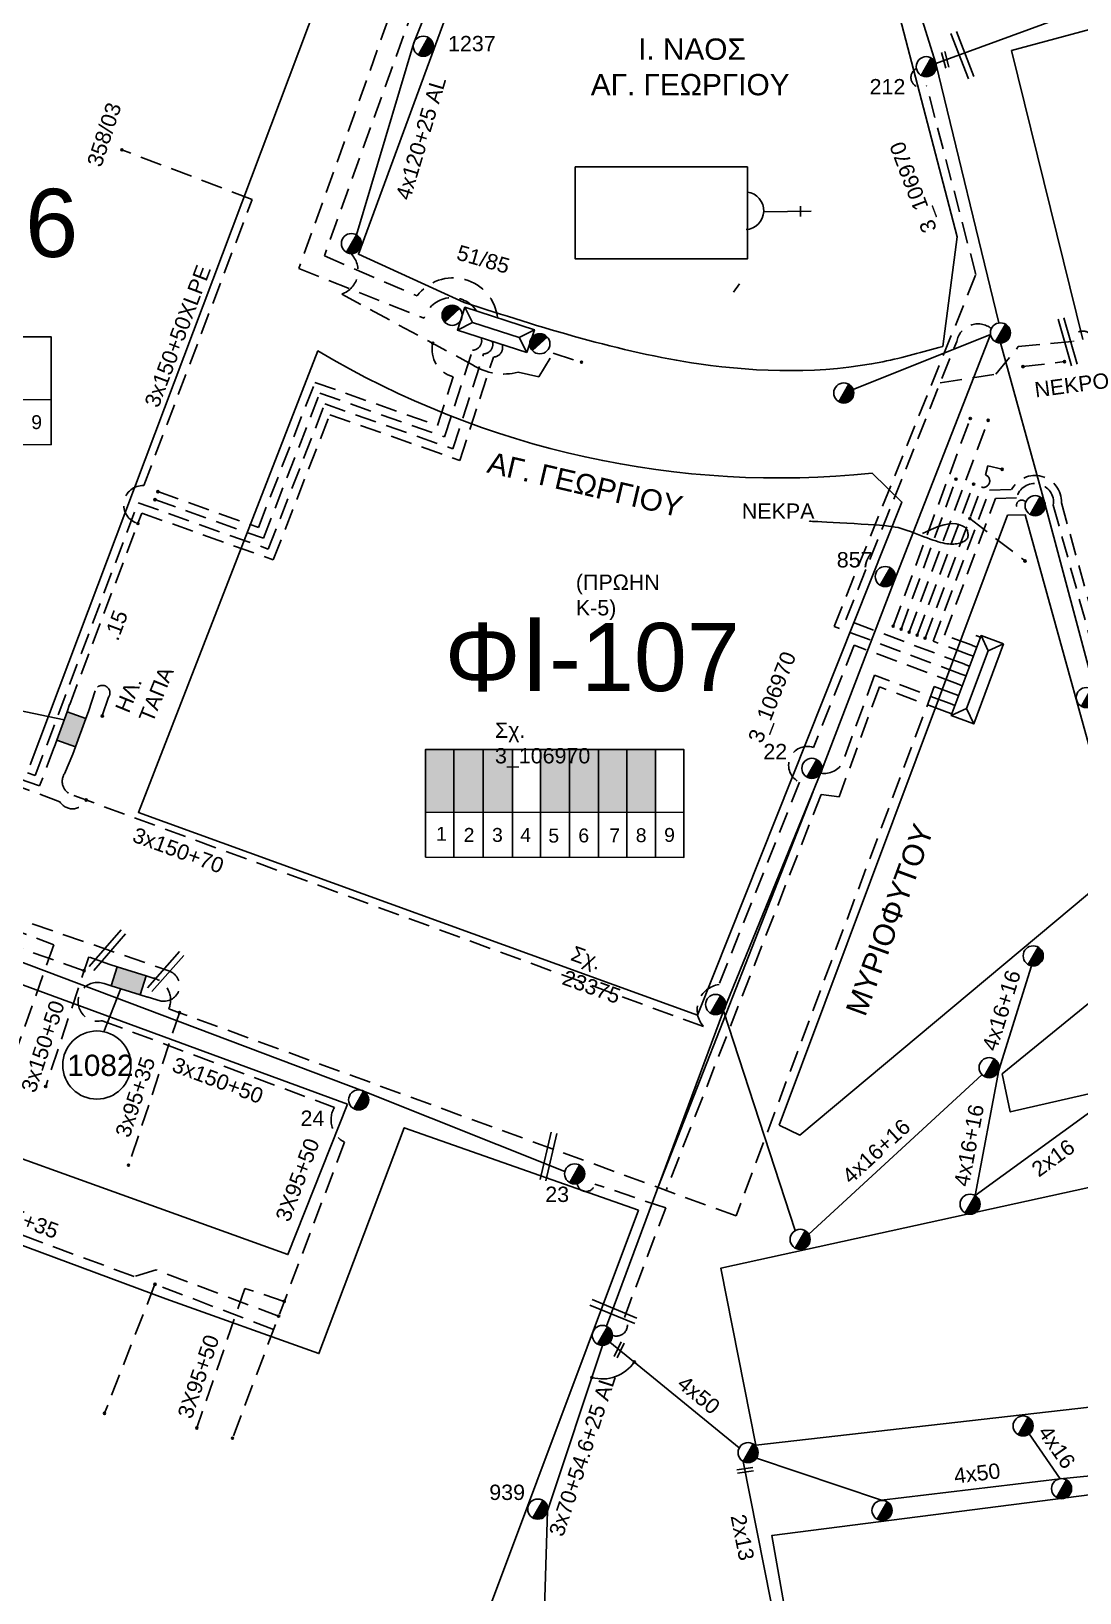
# Model space of a CAD drawing. Header units: millimetres. Extents: x 1421 to 7616, y 908 to 2861.
# Drawn here: x 7255.4 to 7378.4, y 2149.4 to 2332.7 of the extents above; entities that cross this region are included whole.
import ezdxf
from ezdxf.enums import TextEntityAlignment as Align

# ---------------------------------------------------------------- set-up
doc = ezdxf.new("R2010")
doc.units = ezdxf.units.MM
doc.linetypes.add('DASHED', pattern=[19.05, 12.7, -6.35])
for name, color, linetype, lineweight in [('2x13', 7, 'Continuous', 30), ('2x16', 7, 'Continuous', 30), ('3x150+50', 7, 'Continuous', 30), ('3x150+50 XLPE', 7, 'SYN_LINE', 30), ('3x150+70', 7, 'Continuous', 30), ('3x95+35', 7, 'Continuous', 30), ('4x16', 7, 'Continuous', 30), ('4x16+16', 7, 'Continuous', 30), ('4x16CU', 7, 'Continuous', 30), ('4X35', 7, 'DASHED', 30), ('4x50', 7, 'Continuous', 30), ('4x50+16_5', 7, 'Continuous', 30), ('Άγνωστα', 7, 'Continuous', 30), ('Γυμνά εναέρια ΧΤ και ΦΟΠ (3Φ)   4x50+16AL', 7, 'Continuous', 30), ('Καλωδια Χ.Τ 3x95+35', 7, 'DASHED', 30), ('Καλωδια ΧΤ  3X95+50', 7, 'Continuous', 30), ('Καλώδια ΧΤ   3x150+70AL', 7, 'DASHED', 30), ('Καλώδια ΧΤ   3x150AL+50CU', 7, 'DASHED', 30), ('Συνεστραμμένα ΧΤ   3x70+54.6+25 AL', 7, 'SYN_LINE', 30), ('Συνεστραμμένα ΧΤ   4x120+25 AL', 7, 'SYN_LINE', 30), ('Υπόγεια Καλώδια Δικτύου ΧΤ   .15', 7, 'DASHED', 30)]:
    doc.layers.add(name, color=color, linetype=linetype, lineweight=lineweight)
for name, color, linetype in [('Link Box 4 Διευθύνσεων', 7, 'Continuous'), ('Pillar OTE', 7, 'Continuous'), ('TEXT ΚΑΛΩΔΙΩΝ', 7, 'Continuous'), ('ΑΓΝΩΣΤΟ ΥΠΟΓΕΙΟ ΚΑΛΩΔΙΟ', 7, 'DASHED'), ('Μηχανική τομή', 7, 'Continuous'), ('Στύλος ΦΜ', 7, 'Continuous'), ('Στύλος ΦΜ @ 1', 7, 'Continuous'), ('Συνδέσεις', 7, 'Continuous'), ('Τομή', 7, 'Continuous'), ('Υποσταθμός εναέριος 2 στύλων', 7, 'Continuous'), ('Υποσταθμός πόλεως', 7, 'Continuous'), ('Υπόβαθρο ΔΕΗ', 7, 'Continuous')]:
    doc.layers.add(name, color=color, linetype=linetype)
doc.styles.add('arial', font='ARIAL.TTF')
doc.styles.get("Standard").update_dxf_attribs({"font": 'ARIAL.TTF', "height": 1.8})
doc.linetypes.add('SYN_LINE', pattern='A,0.5,-0.0001,["/\\/\\/\\/",Standard,S=0.1,R=0,X=0,Y=-0.05],-0.25', length=0.7501)

# ---------------------------------------------------------------- blocks, each defined once
blk = doc.blocks.new('ΥΠΑΡΧΩΝ ΤΣΙΜΕΝΤΕΝΙΟΣ ΣΤΥΛΟΣ')
at = {"layer": 'Στύλος ΦΜ'}
blk.add_hatch(color=7, dxfattribs=at).paths.add_polyline_path([(-1.29, -2.28, 0.574793), (2.62, 0, 0.268822), (1.3, 2.27)])
at = {"layer": 'Στύλος ΦΜ', "color": 7}
blk.add_line((-1.29, -2.28), (1.3, 2.27), dxfattribs=at)
blk.add_circle((0, 0), 2.62, dxfattribs=at)
at = {"layer": 'Στύλος ΦΜ', "flags": 4}
for tag, p in [('ΑΡΙΘΜΟΣ', (-4.68, 8.05)), ('ΤΥΠΟΣ', (-4.91, 3.03))]:
    blk.add_attdef(tag, p, '', height=4, dxfattribs=at)
blk = doc.blocks.new('ΥΠΟΣΤΑΘΜΟΣ ΕΝΑΕΡΙΟΣ ΕΠΙ 2 ΣΤΥΛΩΝ')
at = {"layer": 'Υποσταθμός εναέριος 2 στύλων', "linetype": 'Continuous'}
for points in [[(-11.97, -2.11, 0.574793), (-8.45, -0.07, 0.268822), (-9.64, 1.98)], [(9.68, -2.15, 0.574793), (13.19, -0.1, 0.268822), (12.01, 1.95)]]:
    blk.add_hatch(color=256, dxfattribs=at).paths.add_polyline_path(points)
for p, q in [((-11.97, -2.11), (-9.64, 1.98)), ((9.68, -2.15), (12.01, 1.95))]:
    blk.add_line(p, q, dxfattribs=at)
for centre in [(-10.81, -0.07), (10.84, -0.1)]:
    blk.add_circle(centre, 2.36, dxfattribs=at)
at = {"layer": 'Υποσταθμός πόλεως', "linetype": 'Continuous', "ltscale": 40}
blk.add_lwpolyline([(-8.57, 2.82), (8.57, 2.82), (8.57, -2.82), (-8.57, -2.82)], close=True, dxfattribs=at)
for points in [[(-5.75, 0), (-8.57, 2.82)], [(-8.57, -2.82), (-5.75, 0)], [(-5.75, 0), (5.75, 0)], [(5.75, 0), (8.57, 2.82)], [(8.57, -2.82), (5.75, 0)]]:
    blk.add_lwpolyline(points, dxfattribs=at)
at = {"layer": 'Υποσταθμός εναέριος 2 στύλων', "ltscale": 40, "flags": 1}
for tag, p in [('ΜΕΤΑΣΧΗΜΑΤΙΣΜΟΣ', (14.09, 2.51)), ('ΙΣΧΥΣ', (14.07, -0.28)), ('ΑΡΙΘΜΟΣ', (14.19, -3))]:
    blk.add_attdef(tag, p, '', height=1.8, dxfattribs=at)
blk = doc.blocks.new('ΥΠΟΣΤΑΘΜΟΣ ΠΟΛΕΩΣ 9 ΑΝΑΧΩΡΗΣΕΩΝ')
at = {"layer": 'Υποσταθμός πόλεως', "ltscale": 40}
for p, q in [((-9.63, -2.82), (-9.63, -4)), ((-7.12, -2.82), (-7.12, -4)), ((-4.84, -2.82), (-4.84, -4)), ((-2.36, -2.82), (-2.36, -4)), ((0.09, -2.82), (0.09, -4)), ((2.55, -2.82), (2.55, -4)), ((5.02, -2.82), (5.02, -4)), ((7.48, -2.82), (7.48, -4)), ((9.61, -2.82), (9.61, -4))]:
    blk.add_line(p, q, dxfattribs=at)
blk.add_lwpolyline([(-10.02, 2.82), (10.02, 2.82), (10.02, -2.82), (-10.02, -2.82)], close=True, dxfattribs=at)
for points in [[(-7.21, 0), (-10.02, 2.82)], [(-10.02, -2.82), (-7.21, 0)], [(-7.21, 0), (7.21, 0)], [(7.21, 0), (10.02, 2.82)], [(10.02, -2.82), (7.21, 0)]]:
    blk.add_lwpolyline(points, dxfattribs=at)
at = {"layer": 'Υποσταθμός πόλεως', "linetype": 'SYN_LINE', "ltscale": 40, "flags": 1}
for tag, p in [('ΜΕΤΑΣΧΗΜΑΤΙΣΜΟΣ', (10.79, 1.71)), ('ΙΣΧΥΣ', (10.77, -1.08)), ('ΑΡΙΘΜΟΣ', (10.89, -3.8))]:
    blk.add_attdef(tag, p, '', height=1.8, dxfattribs=at)
blk = doc.blocks.new('LINK BOX 4 ΑΝΑΧΩΡΗΣΕΩΝ')
at = {"layer": 'Link Box 4 Διευθύνσεων', "ltscale": 40}
blk.add_hatch(color=256, dxfattribs=at).paths.add_polyline_path([(-3.54, 0), (-3.54, -4.67), (3.54, -4.67), (3.54, 0)])
for p, q in [((-3.54, 0), (-5.33, 0)), ((5.33, 0), (3.54, 0)), ((-3.54, -4.67), (-5.33, -4.67)), ((5.33, -4.67), (3.54, -4.67))]:
    blk.add_line(p, q, dxfattribs=at)
blk.add_lwpolyline([(-3.54, -4.67), (-3.54, 0), (3.54, 0), (3.54, -4.67)], close=True, dxfattribs=at)
blk = doc.blocks.new('_ΣΥΝΔΕΣΗ')
at = {"layer": 'Συνδέσεις', "linetype": 'SYN_LINE', "ltscale": 40}
blk.add_hatch(color=256, dxfattribs=at).paths.add_polyline_path([(0.5, -0.01, 1), (-0.5, -0.01, 1)])
at = {"layer": 'Συνδέσεις'}
blk.add_circle((0, -0.01), 0.5, dxfattribs=at)
blk = doc.blocks.new('ΜΗΧΑΝΙΚΗ ΤΟΜΗ')
at = {"layer": 'Μηχανική τομή', "ltscale": 40}
for p, q in [((-3.79, 1.21), (3.79, 1.21)), ((3.79, -0.34), (-3.79, -0.34))]:
    blk.add_line(p, q, dxfattribs=at)
blk = doc.blocks.new('ΤΟΜΗ')
at = {"layer": 'Τομή', "ltscale": 40}
for p, q in [((11.33, -0.65), (-11.4, -0.65)), ((11.33, -3.42), (-11.4, -3.42))]:
    blk.add_line(p, q, dxfattribs=at)

msp = doc.modelspace()

# ---------------------------------------------------------------- hatches: boundary and pattern name
at = {"layer": 'Καλώδια ΧΤ   3x150AL+50CU', "linetype": 'DASHED', "lineweight": -3, "ltscale": 0.2}
h = msp.add_hatch(color=27, dxfattribs=at)
h.dxf.hatch_style = 1
h.paths.add_polyline_path([(7304.97, 2248.42), (7301.58, 2248.42), (7301.58, 2241.04), (7304.97, 2241.04)])
h = msp.add_hatch(color=6, dxfattribs=at)
h.dxf.hatch_style = 1
h.paths.add_polyline_path([(7308.41, 2248.42), (7304.97, 2248.42), (7304.97, 2241.06), (7308.41, 2241.06)])
h = msp.add_hatch(color=30, dxfattribs=at)
h.dxf.hatch_style = 1
h.paths.add_polyline_path([(7308.41, 2241.06), (7311.85, 2241.05), (7311.85, 2248.42), (7308.41, 2248.42)])
h = msp.add_hatch(color=62, dxfattribs=at)
h.dxf.hatch_style = 1
h.paths.add_polyline_path([(7315.14, 2241.05), (7318.53, 2241.05), (7318.53, 2248.42), (7315.14, 2248.42)])
h = msp.add_hatch(color=2, dxfattribs=at)
h.dxf.hatch_style = 1
h.paths.add_polyline_path([(7318.53, 2241.05), (7321.93, 2241.04), (7321.93, 2248.42), (7318.53, 2248.42)])
h = msp.add_hatch(color=133, dxfattribs=at)
h.dxf.hatch_style = 1
h.paths.add_polyline_path([(7325.26, 2241.04), (7325.26, 2248.42), (7321.93, 2248.42), (7321.93, 2241.04)])
h = msp.add_hatch(color=5, dxfattribs=at)
h.dxf.hatch_style = 1
h.paths.add_polyline_path([(7328.65, 2248.42), (7325.26, 2248.42), (7325.26, 2241.04), (7328.65, 2241.04)])

# ---------------------------------------------------------------- linework, layer by layer
at = {"layer": '2x13', "color": 133, "lineweight": -3, "ltscale": 0.1}
msp.add_lwpolyline([(7338.92, 2164.86), (7342.99, 2144.29)], dxfattribs=at)
at = {"layer": '2x16', "color": 6, "lineweight": -3, "ltscale": 0.1}
msp.add_lwpolyline([(7366.13, 2196.07), (7379.72, 2205.92)], dxfattribs=at)
at = {"layer": '3x150+50', "color": 6, "linetype": 'DASHED', "lineweight": -3, "ltscale": 0.2}
for points in [[(7281.31, 2312.98), (7266.02, 2318.82)], [(7268.59, 2279.39), (7281.31, 2312.98)]]:
    msp.add_lwpolyline(points, dxfattribs=at)
at = {"layer": '3x150+50', "color": 27, "linetype": 'DASHED', "lineweight": -3, "ltscale": 0.2}
msp.add_lwpolyline([(7241.74, 2231.65), (7258.03, 2225.5), (7251.59, 2207.36)], dxfattribs=at)
at = {"layer": '3x150+50', "color": 1, "linetype": 'DASHED', "lineweight": -3, "ltscale": 0.2}
msp.add_lwpolyline([(7264.62, 2223.19), (7262.12, 2224.08), (7257.08, 2208.85)], dxfattribs=at)
at = {"layer": '3x150+50', "color": 133, "linetype": 'DASHED', "lineweight": -3, "ltscale": 0.2}
msp.add_lwpolyline([(7263.92, 2220.96, 1.33916), (7263.71, 2216.59), (7290.95, 2206.4, 0.423462), (7292.14, 2202.32)], format="xyb", dxfattribs=at)
at = {"layer": '3x150+50', "color": 6, "linetype": 'DASHED', "lineweight": -3, "ltscale": 0.2}
msp.add_arc((7268.48, 2277.14), 2.26, 87.2387, 254.8813, dxfattribs=at)
at = {"layer": '3x150+50 XLPE', "color": 5, "linetype": 'DASHED', "lineweight": -3, "ltscale": 0.2}
msp.add_lwpolyline([(7340.77, 2368.46), (7306.3, 2359.21), (7286.78, 2304.89), (7301.47, 2299.04, -0.636128), (7307.65, 2299.88, -0.180086)], format="xyb", dxfattribs=at)
at = {"layer": '3x150+50 XLPE', "color": 2, "linetype": 'DASHED', "lineweight": -3, "ltscale": 0.2}
msp.add_lwpolyline([(7341.37, 2366.21), (7308.09, 2357.27), (7289.78, 2306.35), (7300.65, 2301.66, -0.682524), (7310.1, 2299.08, -0.462394)], format="xyb", dxfattribs=at)
at = {"layer": '3x150+50 XLPE', "color": 62, "linetype": 'DASHED', "lineweight": -3, "ltscale": 0.2}
msp.add_lwpolyline([(7258.07, 2248.68), (7256.36, 2244.14), (7213.34, 2259.25)], dxfattribs=at)
at = {"layer": '3x150+70', "color": 133, "linetype": 'DASHED', "lineweight": -3, "ltscale": 0.2}
for points in [[(7364.08, 2256.12), (7351.95, 2260.66), (7347.17, 2248.66)], [(7345.55, 2244.58), (7336.09, 2220.83)]]:
    msp.add_lwpolyline(points, dxfattribs=at)
for points in [[(7336.09, 2220.83, 0.598437), (7334.28, 2215.89), (7260.01, 2243.15, -0.456167), (7259.27, 2245.56), (7260.27, 2247.88)], [(7261.82, 2242.48, -0.598871), (7258.75, 2242.28), (7249.71, 2245.69), (7244.7, 2231.7), (7271.51, 2222.44, -0.940521), (7270.62, 2218.9), (7269, 2219.37)]]:
    msp.add_lwpolyline(points, format="xyb", dxfattribs=at)
msp.add_arc((7346.46, 2246.58), 2.2, 71.1852, 245.3972, dxfattribs=at)
at = {"layer": '3x95+35', "color": 2, "linetype": 'DASHED', "lineweight": -3, "ltscale": 0.2}
msp.add_lwpolyline([(7272.78, 2217.53), (7266.8, 2199.62)], dxfattribs=at)
at = {"layer": '4x16', "color": 6, "lineweight": -3, "ltscale": 0.1}
msp.add_lwpolyline([(7367.96, 2297.12), (7351.84, 2290.67)], dxfattribs=at)
at = {"layer": '4x16', "color": 133, "lineweight": -3, "ltscale": 0.1}
msp.add_lwpolyline([(7376.14, 2162.83), (7372.48, 2168.08)], dxfattribs=at)
at = {"layer": '4x16+16', "color": 6, "lineweight": -3, "ltscale": 0.1}
for points in [[(7372.76, 2223.04), (7368.93, 2210.78), (7366.13, 2196.07)], [(7336.62, 2217.76), (7345.03, 2191.95)], [(7346.62, 2191.53), (7366.95, 2210.25)]]:
    msp.add_lwpolyline(points, dxfattribs=at)
at = {"layer": '4x16CU', "color": 133, "linetype": 'DASHED', "lineweight": -3, "ltscale": 0.2}
msp.add_lwpolyline([(7292.87, 2306.64, -0.554532), (7291.82, 2301.87), (7307.18, 2293.57, 0.214785), (7312.52, 2292.72), (7314.96, 2292.18), (7316.61, 2294.94), (7319.96, 2293.88)], format="xyb", dxfattribs=at)
at = {"layer": '4X35', "color": 5, "lineweight": -3, "ltscale": 0.2}
msp.add_lwpolyline([(7365.53, 2275.53), (7372, 2270.55)], dxfattribs=at)
at = {"layer": '4x50', "color": 133, "lineweight": -3, "ltscale": 0.1}
for points in [[(7323.28, 2178.87), (7338.47, 2166.47)], [(7340.48, 2165.24), (7355.16, 2160.29), (7376.14, 2162.83), (7399.34, 2165.14)]]:
    msp.add_lwpolyline(points, dxfattribs=at)
at = {"layer": '4x50+16_5', "color": 133, "lineweight": -3, "ltscale": 0.1}
msp.add_lwpolyline([(7361.53, 2328.93), (7381.34, 2336.17), (7420.18, 2346.38), (7442.61, 2352.4), (7462.31, 2357.49), (7483.65, 2361.83)], dxfattribs=at)
at = {"layer": 'Pillar OTE', "lineweight": -3, "ltscale": 40}
for points in [[(7227.37, 2284.23), (7227.37, 2296.87), (7257.7, 2296.87), (7257.7, 2284.2), (7227.37, 2284.23)], [(7227.37, 2289.51), (7257.7, 2289.48)], [(7301.64, 2235.78), (7301.64, 2248.42), (7331.97, 2248.42), (7331.97, 2235.75), (7301.64, 2235.78)], [(7304.97, 2235.78), (7304.97, 2248.42)], [(7308.41, 2235.77), (7308.41, 2248.42)], [(7311.85, 2235.77), (7311.85, 2248.42)], [(7315.14, 2235.77), (7315.14, 2248.42)], [(7318.53, 2235.76), (7318.53, 2248.42)], [(7321.93, 2235.76), (7321.93, 2248.42)], [(7325.26, 2235.76), (7325.26, 2248.42)], [(7328.65, 2235.75), (7328.65, 2248.42)], [(7301.64, 2241.06), (7331.97, 2241.03)]]:
    msp.add_lwpolyline(points, dxfattribs=at)
at = {"layer": 'TEXT ΚΑΛΩΔΙΩΝ', "lineweight": -3, "ltscale": 0.1}
msp.add_lwpolyline([(7347.14, 2243.5), (7328.98, 2197.15)], dxfattribs=at)
at = {"layer": 'Άγνωστα', "lineweight": -3}
msp.add_lwpolyline([(7359.98, 2273.77), (7360.97, 2274.26), (7361.81, 2274.6), (7362.51, 2274.81), (7363.08, 2274.92), (7363.54, 2274.95), (7363.91, 2274.92), (7364.2, 2274.85), (7364.44, 2274.76), (7364.63, 2274.68), (7364.79, 2274.6), (7364.92, 2274.52), (7365.02, 2274.44), (7365.09, 2274.36), (7365.15, 2274.28), (7365.2, 2274.19), (7365.23, 2274.1), (7365.26, 2273.99), (7365.29, 2273.88), (7365.3, 2273.77), (7365.31, 2273.66), (7365.31, 2273.54), (7365.3, 2273.43), (7365.27, 2273.32), (7365.23, 2273.22), (7365.18, 2273.13), (7365.11, 2273.04), (7365.03, 2272.97), (7364.93, 2272.9), (7364.83, 2272.83), (7364.71, 2272.78), (7364.58, 2272.73), (7364.45, 2272.68), (7364.3, 2272.64), (7364.15, 2272.61), (7363.99, 2272.58), (7363.82, 2272.56), (7363.64, 2272.54), (7363.45, 2272.54), (7363.25, 2272.54), (7363.04, 2272.56), (7362.82, 2272.58), (7362.59, 2272.62), (7362.35, 2272.67), (7362.09, 2272.73), (7361.82, 2272.81), (7361.52, 2272.9), (7361.21, 2273), (7360.87, 2273.12), (7360.51, 2273.25), (7360.13, 2273.4), (7359.74, 2273.55), (7359.35, 2273.71), (7358.95, 2273.86), (7358.56, 2274.01), (7358.17, 2274.14), (7357.8, 2274.26), (7357.45, 2274.37), (7357.11, 2274.46), (7356.76, 2274.53), (7356.38, 2274.59), (7355.96, 2274.65), (7355.49, 2274.7), (7354.94, 2274.74), (7354.31, 2274.79), (7353.59, 2274.84), (7352.79, 2274.89), (7351.95, 2274.94), (7351.1, 2274.98), (7350.26, 2275.03), (7349.47, 2275.07), (7348.76, 2275.11), (7348.15, 2275.14), (7347.67, 2275.17), (7347.31, 2275.19), (7347.06, 2275.2), (7346.88, 2275.21), (7346.78, 2275.21), (7346.72, 2275.22), (7346.7, 2275.22), (7346.7, 2275.22)], dxfattribs=at)
at = {"layer": 'ΑΓΝΩΣΤΟ ΥΠΟΓΕΙΟ ΚΑΛΩΔΙΟ', "color": 7, "lineweight": -3, "ltscale": 0.2}
for points in [[(7364.52, 2257.27), (7349.59, 2262.86), (7366.23, 2304.17), (7360.45, 2326.32)], [(7364.94, 2258.42), (7350.98, 2263.64), (7363.98, 2296.31)]]:
    msp.add_lwpolyline(points, dxfattribs=at)
msp.add_lwpolyline([(7362.06, 2291.47), (7368.58, 2292.47), (7371.21, 2295.71), (7377.67, 2296.33, -1.132802), (7379.93, 2296.19, -12.625761)], format="xyb", dxfattribs=at)
at = {"layer": 'ΑΓΝΩΣΤΟ ΥΠΟΓΕΙΟ ΚΑΛΩΔΙΟ', "color": 62, "lineweight": -3, "ltscale": 0.2}
for points in [[(7371.76, 2293.36), (7376.62, 2293.95)], [(7358.4, 2262.19), (7367.68, 2287.05)]]:
    msp.add_lwpolyline(points, dxfattribs=at)
at = {"layer": 'ΑΓΝΩΣΤΟ ΥΠΟΓΕΙΟ ΚΑΛΩΔΙΟ', "color": 1, "lineweight": -3, "ltscale": 0.2}
msp.add_lwpolyline([(7356.53, 2262.89), (7365.58, 2287.27)], dxfattribs=at)
at = {"layer": 'ΑΓΝΩΣΤΟ ΥΠΟΓΕΙΟ ΚΑΛΩΔΙΟ', "color": 5, "lineweight": -3, "ltscale": 0.2}
msp.add_lwpolyline([(7360.27, 2261.49), (7366.91, 2279.21, 0.953259), (7367.36, 2280.66), (7367.65, 2281.71), (7369.32, 2281.31)], format="xyb", dxfattribs=at)
at = {"layer": 'ΑΓΝΩΣΤΟ ΥΠΟΓΕΙΟ ΚΑΛΩΔΙΟ', "color": 27, "lineweight": -3, "ltscale": 0.2}
msp.add_lwpolyline([(7357.46, 2262.54), (7363.9, 2280.14)], dxfattribs=at)
at = {"layer": 'ΑΓΝΩΣΤΟ ΥΠΟΓΕΙΟ ΚΑΛΩΔΙΟ', "color": 30, "lineweight": -3, "ltscale": 0.2}
msp.add_lwpolyline([(7359.34, 2261.84), (7365.97, 2279.56)], dxfattribs=at)
at = {"layer": 'ΑΓΝΩΣΤΟ ΥΠΟΓΕΙΟ ΚΑΛΩΔΙΟ', "color": 7, "linetype": 'DASHED', "lineweight": -3, "ltscale": 0.2}
msp.add_lwpolyline([(7262.08, 2252.89), (7262.89, 2255.37, -1.129172), (7264.46, 2254.56), (7263.72, 2252.36)], format="xyb", dxfattribs=at)
at = {"layer": 'ΑΓΝΩΣΤΟ ΥΠΟΓΕΙΟ ΚΑΛΩΔΙΟ', "color": 133, "lineweight": -3, "ltscale": 0.2}
msp.add_lwpolyline([(7283.82, 2180.34), (7269.9, 2185.65), (7263.98, 2170.51)], dxfattribs=at)
at = {"layer": 'ΑΓΝΩΣΤΟ ΥΠΟΓΕΙΟ ΚΑΛΩΔΙΟ', "color": 7, "lineweight": -3, "ltscale": 0.2}
for centre, radius, start, end in [((7359.79, 2327.3), 1.18, 117.0458, 304.1593), ((7366.48, 2295.85), 2.53, 51.5449, 169.5266), ((7371.6, 2277.11), 0.593, 35.1639, 194.769)]:
    msp.add_arc(centre, radius, start, end, dxfattribs=at)
at = {"layer": 'Γυμνά εναέρια ΧΤ και ΦΟΠ (3Φ)   4x50+16AL', "color": 27, "lineweight": -3, "ltscale": 0.1}
msp.add_lwpolyline([(7368.92, 2298.49), (7361.53, 2328.93), (7350.1, 2365.53)], dxfattribs=at)
at = {"layer": 'Γυμνά εναέρια ΧΤ και ΦΟΠ (3Φ)   4x50+16AL', "color": 62, "lineweight": -3, "ltscale": 0.1}
msp.add_lwpolyline([(7369.13, 2296.15), (7374.34, 2277.29), (7380.31, 2254.89), (7387.56, 2226.25), (7393.1, 2199.9), (7395.81, 2187.98), (7399.24, 2173.05), (7400.36, 2165.41)], dxfattribs=at)
at = {"layer": 'Γυμνά εναέρια ΧΤ και ΦΟΠ (3Φ)   4x50+16AL', "color": 5, "lineweight": -3, "ltscale": 0.1}
msp.add_lwpolyline([(7199.19, 2242.56), (7220.36, 2236.29), (7241.19, 2228.4), (7294.38, 2208.31), (7318, 2198.89)], dxfattribs=at)
at = {"layer": 'Καλωδια Χ.Τ 3x95+35', "color": 133, "lineweight": -3, "ltscale": 0.2}
msp.add_lwpolyline([(7284.41, 2181.9), (7270.03, 2187.34), (7267.46, 2186.56), (7241.17, 2196.26), (7236.89, 2185.36)], dxfattribs=at)
at = {"layer": 'Καλωδια ΧΤ  3X95+50', "color": 133, "linetype": 'DASHED', "lineweight": -3, "ltscale": 0.2}
for points in [[(7292.14, 2202.32), (7278.99, 2167.58)], [(7285.07, 2183.64), (7280.43, 2185.17), (7274.82, 2168.78)]]:
    msp.add_lwpolyline(points, dxfattribs=at)
at = {"layer": 'Καλώδια ΧΤ   3x150+70AL', "color": 5, "lineweight": -3, "ltscale": 0.2}
msp.add_lwpolyline([(7365.38, 2259.58), (7361.21, 2261.14), (7367.84, 2278.86), (7370.42, 2278.94, -0.791596), (7376.28, 2277.37), (7389.51, 2229.59, -0.177867), (7388.88, 2223.88), (7391.75, 2209.56)], format="xyb", dxfattribs=at)
at = {"layer": 'Καλώδια ΧΤ   3x150+70AL', "color": 30, "lineweight": -3, "ltscale": 0.2}
msp.add_lwpolyline([(7365.78, 2260.65), (7362.55, 2261.86), (7368.54, 2277.88), (7371, 2277.96, -0.955164), (7375.32, 2277.1), (7388.6, 2229.16)], format="xyb", dxfattribs=at)
at = {"layer": 'Καλώδια ΧΤ   3x150+70AL', "color": 1, "lineweight": -3, "ltscale": 0.2}
msp.add_lwpolyline([(7261.58, 2222.46), (7191.61, 2246.99), (7177.61, 2251.22), (7171.09, 2232.68)], dxfattribs=at)
at = {"layer": 'Συνεστραμμένα ΧΤ   3x70+54.6+25 AL', "color": 6, "lineweight": -3, "ltscale": 15}
msp.add_lwpolyline([(7367.96, 2297.12), (7356.65, 2268.18), (7348.13, 2245.92), (7336.62, 2217.76), (7322.9, 2180.72)], dxfattribs=at)
at = {"layer": 'Συνεστραμμένα ΧΤ   3x70+54.6+25 AL', "color": 133, "linetype": 'SYN_LINE', "lineweight": -3, "ltscale": 15}
msp.add_lwpolyline([(7315.16, 2132.27), (7315.98, 2159.05), (7322.41, 2178.48)], dxfattribs=at)
at = {"layer": 'Συνεστραμμένα ΧΤ   4x120+25 AL', "color": 133, "lineweight": -3, "ltscale": 15}
msp.add_lwpolyline([(7293.53, 2308.83), (7300.29, 2331.38), (7309.53, 2354.57)], dxfattribs=at)
at = {"layer": 'Υπόβαθρο ΔΕΗ', "lineweight": -3, "ltscale": 0.1}
for points in [[(7255.27, 2246.64), (7312.76, 2399.36), (7308, 2402.34), (7193, 2364.93)], [(7311.68, 2355.3), (7349.18, 2365.62), (7364.04, 2308.61), (7362.34, 2295.74)], [(7306.19, 2300.9), (7293.77, 2306.56), (7311.68, 2355.3)], [(7378.78, 2296.54), (7370.43, 2330.46), (7415.58, 2342.67), (7418.55, 2331.28), (7399.23, 2326.29)], [(7341.33, 2311.54), (7346.9, 2311.6)], [(7345.66, 2312.2), (7345.67, 2310.97)], [(7338.5, 2303.1), (7337.78, 2302.11)], [(7343.15, 2204.33), (7345.59, 2203.14), (7383.41, 2234.82), (7372.01, 2275.98), (7369.95, 2275.92), (7343.15, 2204.33)], [(7292.48, 2206.8), (7285.5, 2189.13), (7171.61, 2230.13), (7178.26, 2248.72), (7292.48, 2206.8)], [(7326.66, 2194.35), (7299.15, 2204.02), (7289.14, 2177.51), (7271.18, 2183.93), (7215.53, 2204.64), (7168.79, 2221.33), (7153.21, 2177.31), (7166.61, 2171.48), (7200.25, 2173.35), (7296.75, 2114.57)], [(7396.72, 2173.2), (7340.4, 2166.76), (7336.31, 2187.56), (7390.89, 2199.52), (7396.72, 2173.2)], [(7326.66, 2194.35), (7296.75, 2114.57)]]:
    msp.add_lwpolyline(points, dxfattribs=at)
at = {"layer": 'Υπόβαθρο ΔΕΗ', "linetype": 'Continuous', "lineweight": -3, "ltscale": 0.1}
msp.add_lwpolyline([(7319.22, 2316.8), (7339.42, 2316.8), (7339.42, 2306.01), (7319.22, 2306.01)], close=True, dxfattribs=at)
at = {"layer": 'Υπόβαθρο ΔΕΗ', "lineweight": -3, "ltscale": 0.1}
for points in [[(7354.05, 2280.86), (7357.56, 2277.46), (7333.58, 2217.22), (7267.95, 2241.03), (7289.03, 2295.21, 0.1619), (7354.05, 2280.86, -1.157053)], [(7404.55, 2123.04), (7357.41, 2125.8, -0.289115), (7346.23, 2133.8), (7342.27, 2156.15), (7398.79, 2163.4), (7405.19, 2133.93), (7404.55, 2123.04)]]:
    msp.add_lwpolyline(points, format="xyb", dxfattribs=at)
at = {"layer": 'Υπόβαθρο ΔΕΗ', "lineweight": -3}
for points in [[(7259.24, 2251.9), (7253.79, 2253.04)], [(7265.89, 2220.35), (7263.89, 2215.29)]]:
    msp.add_lwpolyline(points, dxfattribs=at)
at = {"layer": 'Υπόβαθρο ΔΕΗ', "lineweight": -3, "ltscale": 0.1}
msp.add_lwpolyline([(7369.32, 2210.36), (7370.27, 2205.89), (7388.56, 2210.08), (7385.8, 2223.78)], close=True, dxfattribs=at)
at = {"layer": 'Υπόβαθρο ΔΕΗ', "lineweight": -3}
msp.add_circle((7263.08, 2211.38), 4, dxfattribs=at)
at = {"layer": 'Υπόβαθρο ΔΕΗ', "lineweight": -3, "ltscale": 0.1}
msp.add_arc((7339.12, 2311.66), 2.22, 273.613, 82.2172, dxfattribs=at)
at = {"layer": 'Υπόβαθρο ΔΕΗ', "lineweight": -3}
msp.add_arc((7322.41, 2179.04), 4.5, 253.8975, 326.1535, dxfattribs=at)
at = {"layer": 'Υπόβαθρο ΔΕΗ', "lineweight": -3, "ltscale": 0.1}
msp.add_spline([(7362.34, 2295.74), (7355.32, 2293.94), (7333.74, 2293.69), (7306.19, 2300.9)], degree=3, dxfattribs=at)
at = {"layer": 'Υπόγεια Καλώδια Δικτύου ΧΤ   .15', "color": 133, "lineweight": -3, "ltscale": 0.2}
msp.add_lwpolyline([(7269.9, 2277.75), (7282.62, 2273.21), (7289.25, 2290.25), (7303.87, 2285.11), (7307.15, 2295.28, 0.491578), (7308.19, 2296.74, -0.491578)], format="xyb", dxfattribs=at)
at = {"layer": 'Υπόγεια Καλώδια Δικτύου ΧΤ   .15', "color": 27, "lineweight": -3, "ltscale": 0.2}
msp.add_lwpolyline([(7241.33, 2230.53), (7247.72, 2248.18), (7255.86, 2245.37), (7267.91, 2277.39), (7283.2, 2271.94), (7289.83, 2288.98), (7304.86, 2283.7), (7308.46, 2294.85, 0.491578), (7309.49, 2296.32, -0.491578)], format="xyb", dxfattribs=at)
at = {"layer": 'Υπόγεια Καλώδια Δικτύου ΧΤ   .15', "color": 6, "lineweight": -3, "ltscale": 0.2}
for points in [[(7259.89, 2253.69), (7268.35, 2276.17), (7283.78, 2270.68), (7290.41, 2287.72), (7305.69, 2282.35), (7309.61, 2294.48, 0.491578), (7310.65, 2295.95, -0.491578)], [(7323.58, 2179.66, 0.809059), (7324.98, 2181.76), (7329.83, 2194.61), (7321.52, 2197.41, -0.86621), (7319.45, 2197.47, 5.86272)]]:
    msp.add_lwpolyline(points, format="xyb", dxfattribs=at)
at = {"layer": 'Υπόγεια Καλώδια Δικτύου ΧΤ   .15', "color": 133, "lineweight": -3, "ltscale": 0.2}
msp.add_lwpolyline([(7270.23, 2278.69), (7282.04, 2274.48), (7288.67, 2291.51), (7303.04, 2286.46), (7304.89, 2292.18)], dxfattribs=at)
at = {"layer": 'Υπόγεια Καλώδια Δικτύου ΧΤ   .15', "color": 7, "lineweight": -3, "ltscale": 0.2}
msp.add_lwpolyline([(7363.22, 2253.81), (7354.34, 2257.13), (7350.63, 2246.97, -0.331301), (7348.02, 2245.64)], format="xyb", dxfattribs=at)
at = {"layer": 'Υπόγεια Καλώδια Δικτύου ΧΤ   .15', "color": 2, "lineweight": -3, "ltscale": 0.2}
msp.add_lwpolyline([(7363.65, 2254.96), (7361.35, 2255.82), (7338.09, 2193.67), (7272.78, 2217.53)], dxfattribs=at)
at = {"layer": 'Υπόγεια Καλώδια Δικτύου ΧΤ   .15', "color": 7, "lineweight": -3, "ltscale": 0.2}
msp.add_lwpolyline([(7362.85, 2252.81), (7354.91, 2255.78), (7350.2, 2242.88), (7348.07, 2243.13), (7329.92, 2196.78)], dxfattribs=at)
at = {"layer": 'Υπόγεια Καλώδια Δικτύου ΧΤ   .15', "color": 2, "lineweight": -3, "ltscale": 0.2}
msp.add_lwpolyline([(7272.78, 2217.53), (7271.53, 2217.99, 0.459034), (7269.7, 2221.6, -3.171173)], format="xyb", dxfattribs=at)
at = {"layer": 'Υπόγεια Καλώδια Δικτύου ΧΤ   .15', "color": 133, "lineweight": -3, "ltscale": 0.2}
msp.add_arc((7305.7, 2295.36), 3.28, 166.9582, 255.6529, dxfattribs=at)

# ---------------------------------------------------------------- block references
at = {"layer": 'Link Box 4 Διευθύνσεων', "lineweight": -3, "xscale": 0.4999999999999998, "yscale": 0.4999999999999998, "zscale": 0.4999999999999998}
for p, rotation in [((7258.98, 2251.18), 70.05334046047433), ((7267.16, 2222.39), 342.6003970237938)]:
    msp.add_blockref('LINK BOX 4 ΑΝΑΧΩΡΗΣΕΩΝ', p, dxfattribs=dict(at, rotation=rotation))
at = {"layer": 'Μηχανική τομή', "lineweight": -3, "xscale": 0.2499999999999677, "yscale": 0.2499999999999677, "zscale": 0.2499999999999677}
for p, rotation in [((7362.53, 2329.34), 285.3959528994769), ((7324.47, 2177.9), 65.24678778979138), ((7339.17, 2163.7), 7.521594297298432)]:
    msp.add_blockref('ΜΗΧΑΝΙΚΗ ΤΟΜΗ', p, dxfattribs=dict(at, rotation=rotation))
at = {"layer": 'Στύλος ΦΜ @ 1', "lineweight": -3, "ltscale": 40}
ref = msp.add_blockref('ΥΠΑΡΧΩΝ ΤΣΙΜΕΝΤΕΝΙΟΣ ΣΤΥΛΟΣ', (7301.39, 2330.97), dxfattribs=dict(at, xscale=0.4499999999998181, yscale=0.4499999999998181, zscale=0.4499999999998181))
ref.add_attrib('ΑΡΙΘΜΟΣ', '1237', (7304.29, 2330.38), dxfattribs={"layer": 'Στύλος ΦΜ', "height": 1.8, "flags": 4})
ref = msp.add_blockref('ΥΠΑΡΧΩΝ ΤΣΙΜΕΝΤΕΝΙΟΣ ΣΤΥΛΟΣ', (7360.41, 2328.57), dxfattribs=dict(at, xscale=0.4499999999998181, yscale=0.4499999999998181, zscale=0.4499999999998181))
ref.add_attrib('ΑΡΙΘΜΟΣ', '212', (7353.76, 2325.32), dxfattribs={"layer": 'Στύλος ΦΜ', "height": 1.8, "flags": 4})
at = {"layer": 'Στύλος ΦΜ @ 1', "lineweight": -3, "ltscale": 40, "xscale": 0.4499999999998181, "yscale": 0.4499999999998181, "zscale": 0.4499999999998181}
for p in [(7292.95, 2307.81), (7369.11, 2297.32), (7350.73, 2290.27), (7373.19, 2277.04), (7379.19, 2254.52), (7372.96, 2224.2), (7335.69, 2218.49), (7367.79, 2211.08), (7365.55, 2195.05), (7345.61, 2190.92), (7322.4, 2179.65), (7371.78, 2169.02), (7339.5, 2165.89), (7376.29, 2161.66), (7355.22, 2159.11)]:
    msp.add_blockref('ΥΠΑΡΧΩΝ ΤΣΙΜΕΝΤΕΝΙΟΣ ΣΤΥΛΟΣ', p, dxfattribs=at)
at = {"layer": 'Στύλος ΦΜ @ 1', "lineweight": -3, "ltscale": 40}
ref = msp.add_blockref('ΥΠΑΡΧΩΝ ΤΣΙΜΕΝΤΕΝΙΟΣ ΣΤΥΛΟΣ', (7355.6, 2268.72), dxfattribs=dict(at, xscale=0.4499999999998181, yscale=0.4499999999998181, zscale=0.4499999999998181))
ref.add_attrib('ΑΡΙΘΜΟΣ', '857', (7349.91, 2269.79), dxfattribs={"layer": 'Στύλος ΦΜ', "height": 1.8, "flags": 4})
ref = msp.add_blockref('ΥΠΑΡΧΩΝ ΤΣΙΜΕΝΤΕΝΙΟΣ ΣΤΥΛΟΣ', (7346.99, 2246.21), dxfattribs=dict(at, xscale=0.4499999999998181, yscale=0.4499999999998181, zscale=0.4499999999998181))
ref.add_attrib('ΑΡΙΘΜΟΣ', '22', (7341.29, 2247.28), dxfattribs={"layer": 'Στύλος ΦΜ', "height": 1.8, "flags": 4})
ref = msp.add_blockref('ΥΠΑΡΧΩΝ ΤΣΙΜΕΝΤΕΝΙΟΣ ΣΤΥΛΟΣ', (7293.8, 2207.29), dxfattribs=dict(at, xscale=0.4499999999998181, yscale=0.4499999999998181, zscale=0.4499999999998181))
ref.add_attrib('ΑΡΙΘΜΟΣ', '24', (7286.98, 2204.24), dxfattribs={"layer": 'Στύλος ΦΜ', "height": 1.8, "flags": 4})
ref = msp.add_blockref('ΥΠΑΡΧΩΝ ΤΣΙΜΕΝΤΕΝΙΟΣ ΣΤΥΛΟΣ', (7319.15, 2198.61), dxfattribs=dict(at, xscale=0.4499999999998181, yscale=0.4499999999998181, zscale=0.4499999999998181))
ref.add_attrib('ΑΡΙΘΜΟΣ', '23', (7315.7, 2195.31), dxfattribs={"layer": 'Στύλος ΦΜ', "height": 1.8, "flags": 4})
ref = msp.add_blockref('ΥΠΑΡΧΩΝ ΤΣΙΜΕΝΤΕΝΙΟΣ ΣΤΥΛΟΣ', (7314.82, 2159.26), dxfattribs=dict(at, xscale=0.4499999999998181, yscale=0.4499999999998181, zscale=0.4499999999998181))
ref.add_attrib('ΑΡΙΘΜΟΣ', '939', (7309.13, 2160.33), dxfattribs={"layer": 'Στύλος ΦΜ', "height": 1.8, "flags": 4})
at = {"layer": 'Συνδέσεις', "lineweight": -3, "xscale": 0.25, "yscale": 0.25, "zscale": 0.25}
for p in [(7266.02, 2318.82), (7302.5, 2296.1), (7319.96, 2293.88), (7371.76, 2293.37), (7376.63, 2293.95), (7365.58, 2287.27), (7367.68, 2287.06), (7363.9, 2280.15), (7369.32, 2281.31), (7270.23, 2278.69), (7365.97, 2279.57), (7269.9, 2277.75), (7267.9, 2274.96), (7365.53, 2275.54), (7372, 2270.55), (7356.53, 2262.9), (7357.46, 2262.55), (7358.4, 2262.2), (7359.34, 2261.84), (7360.27, 2261.49), (7263.72, 2252.36), (7261.82, 2242.49), (7261.58, 2222.46), (7272.78, 2217.54), (7257.08, 2208.86), (7266.8, 2199.63), (7269.9, 2185.65), (7285.07, 2183.64), (7284.41, 2181.9), (7263.98, 2170.51), (7274.82, 2168.78), (7279, 2167.58)]:
    msp.add_blockref('_ΣΥΝΔΕΣΗ', p, dxfattribs=at)
at = {"layer": 'Συνδέσεις', "lineweight": -3, "xscale": 0.25, "yscale": 0.25, "zscale": 0.25, "rotation": 46.2675982787486}
for p in [(7326.15, 2176.53), (7321.16, 2174.71)]:
    msp.add_blockref('_ΣΥΝΔΕΣΗ', p, dxfattribs=at)
at = {"layer": 'Τομή', "lineweight": -3, "xscale": 0.25, "yscale": 0.25, "zscale": 0.25}
for p, rotation in [((7364.17, 2329.75), 111.2759401203528), ((7376.52, 2296.15), 106.2236023740343), ((7263.94, 2225.21), 48.93188075510586), ((7270.77, 2222.7), 48.5937819104052), ((7315.58, 2200.78), 76.95771334038268), ((7323.5, 2181.98), 157.5161793408905)]:
    msp.add_blockref('ΤΟΜΗ', p, dxfattribs=dict(at, rotation=rotation))
at = {"layer": 'Υποσταθμός εναέριος 2 στύλων', "lineweight": -3, "xscale": 0.4999999999999996, "yscale": 0.4999999999999996, "zscale": 0.4999999999999996, "rotation": 162.0966935913727}
msp.add_blockref('ΥΠΟΣΤΑΘΜΟΣ ΕΝΑΕΡΙΟΣ ΕΠΙ 2 ΣΤΥΛΩΝ', (7309.91, 2297.67), dxfattribs=at)
at = {"layer": 'Υποσταθμός πόλεως', "lineweight": -3, "xscale": 0.4999999999999996, "yscale": 0.4999999999999996, "zscale": 0.4999999999999996, "rotation": 249.480836469697}
msp.add_blockref('ΥΠΟΣΤΑΘΜΟΣ ΠΟΛΕΩΣ 9 ΑΝΑΧΩΡΗΣΕΩΝ', (7366.41, 2256.61), dxfattribs=at)

# ---------------------------------------------------------------- texts
at = {"lineweight": -3, "ltscale": 40, "insert": (7320.12, 2331.88), "char_height": 2.5, "width": 25.1405, "attachment_point": 1, "style": 'arial'}
msp.add_mtext('{\\W6.68049; }Ι. ΝΑΟΣ\\P{\\W0.948505; }ΑΓ. ΓΕΩΡΓΙΟΥ', dxfattribs=at)
at = {"lineweight": -3, "ltscale": 30, "char_height": 1.63, "width": 11.2573, "attachment_point": 1}
for s, insert in [('9', (7255.38, 2287.66)), ('1', (7302.88, 2239.34)), ('2', (7306.12, 2239.21)), ('3', (7309.45, 2239.21)), ('4', (7312.76, 2239.21)), ('5', (7316.06, 2239.13)), ('6', (7319.58, 2239.15)), ('7', (7323.21, 2239.15)), ('8', (7326.32, 2239.18)), ('9', (7329.65, 2239.21))]:
    msp.add_mtext(s, dxfattribs=dict(at, insert=insert))
at = {"lineweight": -3, "ltscale": 40, "char_height": 2.5, "width": 25.1405, "attachment_point": 1, "style": 'arial'}
for s, insert, rotation in [('ΑΓ. ΓΕΩΡΓΙΟΥ', (7309.31, 2283.4), 346.8546), ('ΜΥΡΙΟΦΥΤΟΥ', (7350.89, 2217.81), 69.9154)]:
    msp.add_mtext(s, dxfattribs=dict(at, insert=insert, rotation=rotation))
at = {"layer": 'TEXT ΚΑΛΩΔΙΩΝ', "lineweight": -3, "ltscale": 0.1, "style": 'arial'}
for s, rotation, p in [('4x120+25 AL', 73.3239, (7301.1, 2320.18)), ('3x150+50XLPE', 69.2607, (7272.56, 2296.94)), ('  .15', 69.3706, (7265.07, 2262.35)), ('3x150+70', 339.8445, (7272.64, 2236.59)), ('4x16+16', 72.6528, (7369.23, 2217.8)), ('3x150+50', 71.6787, (7256.74, 2213.57)), ('3x95+35', 71.5413, (7267.58, 2207.63)), ('3x150+50', 339.4841, (7277.28, 2209.59)), ('4x16+16', 42.6336, (7354.53, 2201.27)), ('4x16+16', 79.2492, (7365.42, 2201.96)), ('  3X95+50', 69.2797, (7286.37, 2197.26)), ('2x16', 35.9488, (7375.29, 2200.48)), ('3x95+35', 339.7537, (7253.92, 2193.48)), (' 3X95+50', 71.0946, (7274.88, 2174.49)), (' 3x70+54.6+25 AL', 71.6912, (7319.94, 2165.28)), ('4x50', 320.755, (7333.72, 2172.67)), ('4x16', 304.9244, (7375.74, 2166.55)), ('4x50', 6.9073, (7366.38, 2163.46)), ('2x13', 281.1849, (7338.85, 2155.94))]:
    msp.add_text(s, height=1.8, rotation=rotation, dxfattribs=at).set_placement(p, align=Align.MIDDLE_CENTER)
at = {"layer": 'Άγνωστα', "color": 7, "lineweight": -3, "char_height": 1.8, "attachment_point": 1}
for s, insert, rotation in [('358/03', (7261.87, 2317.23), 71.7361), ('ΝΕΚΡO', (7373.01, 2291.52), 7.5611)]:
    msp.add_mtext_dynamic_manual_height_columns(s, width=1.8, gutter_width=2.31, heights=[0.73], dxfattribs=dict(at, insert=insert, rotation=rotation))
at = {"layer": 'Άγνωστα', "color": 7, "lineweight": -3}
note = msp.add_mtext_dynamic_manual_height_columns(' ', width=1.8, gutter_width=2.31, heights=[0.73, 0], dxfattribs=dict(at, insert=(7361.46, 2305.01), char_height=1.8, attachment_point=1, rotation=110.7184))
for column, words in zip(note.columns.linked_columns, ['3_106970']):
    column.text = words
note = msp.add_mtext_dynamic_manual_height_columns(' ', width=1.8, gutter_width=2.31, heights=[0.73, 0], dxfattribs=dict(at, insert=(7301.7, 2308.82), char_height=1.8, attachment_point=1, rotation=344.1111))
for column, words in zip(note.columns.linked_columns, ['51/85']):
    column.text = words
at = {"layer": 'Άγνωστα', "color": 7, "lineweight": -3, "insert": (7338.77, 2277.3), "char_height": 1.8, "attachment_point": 1}
msp.add_mtext_dynamic_manual_height_columns('ΝΕΚΡΑ', width=1.8, gutter_width=2.31, heights=[0.73], dxfattribs=at)
at = {"layer": 'Άγνωστα', "color": 7, "lineweight": -3}
note = msp.add_mtext_dynamic_manual_height_columns('(ΠΡΩΗΝ ', width=1.8, gutter_width=9.11, heights=[0.73, 0], dxfattribs=dict(at, insert=(7308.38, 2268.96), char_height=1.8, attachment_point=1))
for column, words in zip(note.columns.linked_columns, ['Κ-5)']):
    column.text = words
note = msp.add_mtext_dynamic_manual_height_columns(' ', width=1.8, gutter_width=2.31, heights=[0.73, 0], dxfattribs=dict(at, insert=(7337.94, 2245.86), char_height=1.8, attachment_point=1, rotation=68.6698))
for column, words in zip(note.columns.linked_columns, ['3_106970']):
    column.text = words
note = msp.add_mtext_dynamic_manual_height_columns('ΗΛ. ', width=1.8, gutter_width=2.31, heights=[0.73, 0], dxfattribs=dict(at, insert=(7263.61, 2249.46), char_height=1.8, attachment_point=1, rotation=67.7559))
for column, words in zip(note.columns.linked_columns, ['ΤΑΠΑ']):
    column.text = words
note = msp.add_mtext_dynamic_manual_height_columns('Σχ. ', width=1.8, gutter_width=2.31, heights=[0.73, 0], dxfattribs=dict(at, insert=(7305.69, 2251.59), char_height=1.8, attachment_point=1))
for column, words in zip(note.columns.linked_columns, ['3_106970']):
    column.text = words
note = msp.add_mtext_dynamic_manual_height_columns('Σχ. ', width=1.8, gutter_width=2.31, heights=[0.73, 0], dxfattribs=dict(at, insert=(7315.3, 2226.82), char_height=1.8, attachment_point=1, rotation=340.1605))
for column, words in zip(note.columns.linked_columns, ['23375']):
    column.text = words
at = {"layer": 'Άγνωστα', "color": 7, "lineweight": -3, "insert": (7259.61, 2212.6), "char_height": 2.5, "width": 4.551914400963142e-14, "attachment_point": 1}
msp.add_mtext('1082', dxfattribs=at)
at = {"layer": 'Υπόβαθρο ΔΕΗ', "lineweight": -3, "char_height": 8, "width": 84.6573, "attachment_point": 1}
for s, insert in [('Φ{\\H1.0833x;Ι}-106', (7226.24, 2314.9)), ('Φ{\\H1.0833x;Ι}-107', (7303.89, 2263.94))]:
    msp.add_mtext(s, dxfattribs=dict(at, insert=insert))

doc.saveas('drawing.dxf')
